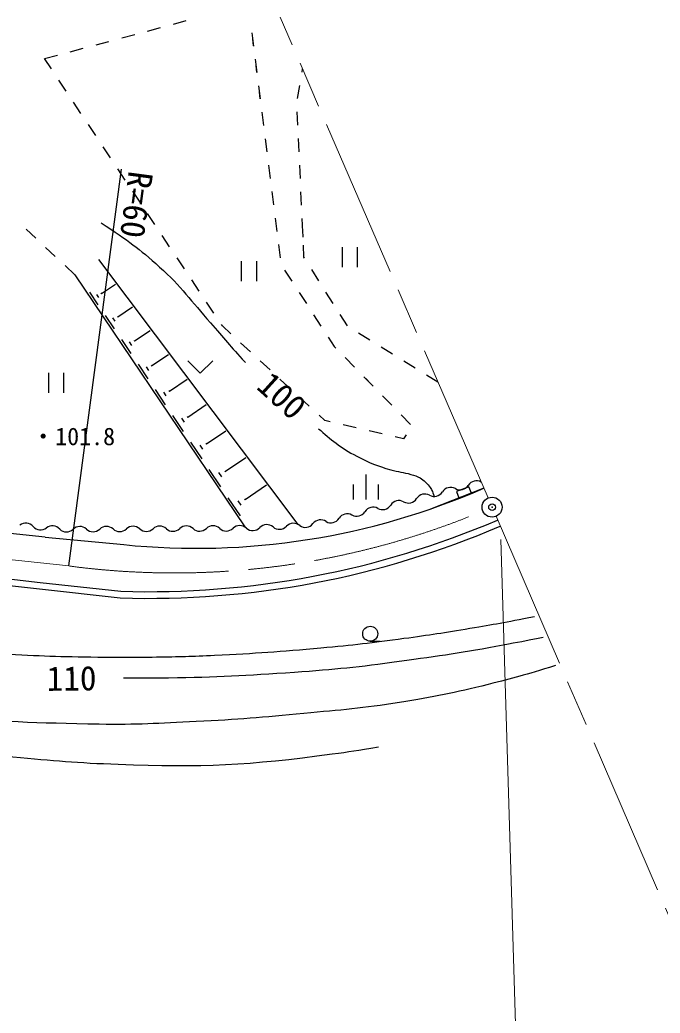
# Model space of a CAD drawing. Units: millimetres, scale not verified. Extents: x 40000 to 680000, y 20000 to 380000.
# Drawn here: x 524724 to 572725, y 244765 to 319198 of the extents above; entities that cross this region are included whole.
import ezdxf
from ezdxf.enums import TextEntityAlignment as Align

# ---------------------------------------------------------------- set-up
doc = ezdxf.new("R2010")
doc.units = ezdxf.units.MM
doc.header["$LTSCALE"] = 1000
doc.header["$PDMODE"] = 32
doc.header["$PDSIZE"] = 500
doc.linetypes.add('CHAIN', pattern=[18.5, 12, -1.5, 3.5, -1.5])
for name, color, linetype, lineweight in [('M-BGD', 7, 'Continuous', 25), ('M-BMK', 2, 'CHAIN', 13), ('M-BMK-SRVR', 3, 'Continuous', 25), ('M-STR-HTXT', 7, 'Continuous', 13)]:
    doc.layers.add(name, color=color, linetype=linetype, lineweight=lineweight)
doc.layers.add('M-OTRS', color=6, linetype='Continuous')
doc.styles.add('ＭＳ ゴシック', font='')
doc.styles.get('ＭＳ ゴシック').set_extended_font_data('MS Gothic')

msp = doc.modelspace()

# ---------------------------------------------------------------- linework, layer by layer
at = {"layer": 'M-BGD'}
for p, q in [((534301, 318363), (535267, 318623)), ((536233, 318882), (537199, 319141)), ((532370, 317845), (533336, 318104)), ((542127, 318231), (542251, 317239)), ((530438, 317327), (531404, 317586)), ((542250, 317248), (542188, 317745)), ((526575, 316290), (527541, 316549)), ((528506, 316808), (529472, 317067)), ((527087, 315520), (526575, 316290)), ((542375, 316247), (542498, 315254)), ((542497, 315264), (542435, 315760)), ((545877, 315275), (545919, 315516)), ((528195, 313856), (527641, 314688)), ((542622, 314262), (542746, 313270)), ((545533, 313305), (545705, 314290)), ((542745, 313279), (542683, 313775)), ((529303, 312191), (528749, 313023)), ((542870, 312278), (542994, 311285)), ((545572, 311311), (545526, 312310)), ((530412, 310526), (529858, 311358)), ((531520, 308861), (530966, 309693)), ((543118, 310293), (543241, 309301)), ((545662, 309313), (545617, 310312)), ((543365, 308308), (543489, 307316)), ((545753, 307315), (545708, 308314)), ((528402, 278272), (532351, 308011)), ((532628, 307196), (532074, 308029)), ((533736, 305531), (533182, 306364)), ((543613, 306324), (543737, 305331)), ((545844, 305317), (545798, 306316)), ((534845, 303866), (534290, 304699)), ((543861, 304339), (543984, 303347)), ((545934, 303319), (545889, 304318)), ((525919, 302827), (525188, 303509)), ((535953, 302201), (535399, 303034)), ((545953, 302903), (545931, 303403)), ((544108, 302354), (544232, 301362)), ((546021, 301405), (545980, 302320)), ((527382, 301464), (526651, 302145)), ((548878, 302155), (548878, 300655)), ((550003, 302155), (550003, 300655)), ((528845, 300100), (528114, 300782)), ((530626, 301241), (545572, 281388)), ((537061, 300537), (536507, 301369)), ((541328, 301111), (541328, 299611)), ((542453, 301111), (542453, 299611)), ((546066, 301334), (546021, 301405)), ((528845, 300100), (541586, 281196)), ((544570, 300448), (545115, 299609)), ((547136, 299644), (546601, 300489)), ((530847, 298701), (531886, 299401)), ((538169, 298872), (537615, 299704)), ((530600, 297854), (529969, 298791)), ((530645, 298395), (530487, 298629)), ((530867, 298672), (530827, 298731)), ((545660, 298771), (546204, 297932)), ((548206, 297955), (547671, 298799)), ((539277, 297207), (538723, 298039)), ((531814, 296053), (531151, 297037)), ((532073, 296943), (533176, 297687)), ((546749, 297093), (547293, 296255)), ((549276, 296265), (548741, 297110)), ((531861, 296621), (531695, 296867)), ((532094, 296912), (532052, 296974)), ((539909, 296259), (539832, 296374)), ((540541, 295674), (539909, 296259)), ((533331, 295139), (534501, 295927)), ((550955, 295193), (550103, 295716)), ((533060, 294205), (532364, 295237)), ((533109, 294801), (532935, 295059)), ((533353, 295106), (533310, 295171)), ((542010, 294317), (541275, 294996)), ((547838, 295416), (548283, 294730)), ((534623, 293286), (535861, 294121)), ((548283, 294730), (548411, 294600)), ((552660, 294147), (551807, 294670)), ((534339, 292307), (533609, 293390)), ((534646, 293252), (534600, 293320)), ((537311, 293648), (538248, 292710)), ((539186, 293648), (538248, 292710)), ((543479, 292960), (542744, 293638)), ((549111, 293886), (549811, 293171)), ((554364, 293101), (553512, 293624)), ((526880, 292748), (526880, 291248)), ((528005, 292748), (528005, 291248)), ((534390, 292932), (534207, 293203)), ((556069, 292055), (555217, 292578)), ((535949, 291385), (537257, 292266)), ((544948, 291603), (544213, 292281)), ((544683, 291848), (545050, 291508)), ((550510, 292457), (551210, 291743)), ((551002, 291955), (550652, 292312)), ((535651, 290360), (534887, 291493)), ((535705, 291014), (535514, 291297)), ((535973, 291349), (535925, 291420)), ((537311, 289433), (538691, 290363)), ((546417, 290245), (545682, 290924)), ((551910, 291029), (552610, 290314)), ((536999, 288360), (536200, 289546)), ((547577, 289173), (547151, 289567)), ((553310, 289600), (554010, 288886)), ((537055, 289045), (536855, 289341)), ((537335, 289395), (537286, 289470)), ((547986, 289078), (547577, 289173)), ((549935, 288626), (548961, 288852)), ((538708, 287429), (540162, 288409)), ((551883, 288174), (550909, 288400)), ((553691, 288091), (553486, 287802)), ((538382, 286308), (537547, 287547)), ((538440, 287023), (538232, 287333)), ((538734, 287390), (538682, 287468)), ((553486, 287802), (552857, 287948)), ((540142, 285372), (541672, 286403)), ((539802, 284201), (538929, 285496)), ((539863, 284948), (539645, 285272)), ((540169, 285332), (540115, 285412)), ((550685, 283255), (550686, 285130)), ((541615, 283261), (543222, 284344)), ((549748, 283255), (549748, 284380)), ((551623, 283255), (551623, 284380)), ((559509, 284105), (555503, 282542)), ((558395, 284207), (557464, 283843)), ((557464, 283843), (557645, 283378)), ((558577, 283741), (558395, 284207)), ((541259, 282039), (540349, 283390)), ((541323, 282819), (541095, 283156)), ((541643, 283218), (541586, 283303)), ((526623, 280426), (516676, 281452)), ((526623, 280426), (532513, 279874)), ((516267, 277674), (526204, 276549)), ((516314, 278172), (526259, 277045)), ((526259, 277045), (532287, 276381)), ((526204, 276549), (532252, 275882)), ((550990, 272633), (551740, 272633))]:
    msp.add_line(p, q, dxfattribs=at)
msp.add_circle((550990, 273195), 562, dxfattribs=at)
for centre, radius, start, end in [((558955, 283931), 725, 60.69766, 147.90329), ((537943, 333466), 53867, 264.21458, 293.6002), ((555079, 282943), 725, 60.69766, 147.90329), ((555789, 284208), 725, 240.69766, 327.90329), ((557017, 283437), 725, 60.69766, 147.90329), ((557727, 284702), 725, 240.69766, 327.90329), ((553141, 282449), 725, 60.69766, 147.90329), ((553851, 283714), 725, 240.69766, 327.90329), ((549265, 281461), 725, 60.69766, 147.90329), ((549975, 282726), 725, 240.69766, 327.90329), ((551203, 281955), 725, 60.69766, 147.90329), ((551913, 283220), 725, 240.69766, 327.90329), ((525170, 280749), 725, 40.69913, 127.90477), ((534381, 342751), 66403, 268.19289, 293.20233), ((543233, 280651), 725, 49.18201, 136.38765), ((545231, 280748), 725, 49.18201, 136.38765), ((546120, 281891), 725, 235.09892, 322.30456), ((547267, 281005), 725, 55.09892, 142.30456), ((548037, 282232), 725, 240.69766, 327.90329), ((526269, 281694), 725, 220.69913, 307.90477), ((527160, 280550), 725, 40.69913, 127.90477), ((528207, 281551), 725, 226.72227, 313.92791), ((529213, 280507), 725, 46.72227, 133.92791), ((530207, 281562), 725, 226.72227, 313.92791), ((531213, 280518), 725, 46.72227, 133.92791), ((532207, 281574), 725, 226.72227, 313.92791), ((534381, 342751), 66903, 268.17611, 293.20233), ((533213, 280529), 725, 46.72227, 133.92791), ((534207, 281585), 725, 226.72227, 313.92791), ((535213, 280541), 725, 46.72227, 133.92791), ((536207, 281596), 725, 226.72227, 313.92791), ((537213, 280552), 725, 46.72227, 133.92791), ((538207, 281608), 725, 226.72227, 313.92791), ((539213, 280563), 725, 46.72227, 133.92791), ((540207, 281619), 725, 226.72227, 313.92791), ((541213, 280575), 725, 46.72227, 133.92791), ((542184, 281651), 725, 229.18201, 316.38765), ((544181, 281748), 725, 229.18201, 316.38765)]:
    msp.add_arc(centre, radius, start, end, dxfattribs=at)
for points, knots in [([(530808, 303987), (532920, 302584), (533611, 302120), (535204, 300677), (536842, 299194), (537546, 298147), (539017, 296499), (540028, 295367), (540532, 294677), (541580, 293581), (541601, 293560), (541621, 293538), (541641, 293517)], [0, 0, 0, 0, 1, 1, 1, 2, 2, 2, 3, 3, 3, 4, 4, 4, 4]), ([(547110, 288563), (548037, 287763), (548735, 287143), (549993, 286494), (550944, 286004), (551509, 285774), (552537, 285481), (553115, 285315), (553461, 285307), (554037, 285136), (554317, 285052), (554491, 285028), (554736, 284868), (555037, 284671), (555196, 284529), (555415, 284243), (555617, 283980), (555626, 283954), (555793, 283483)], [0, 0, 0, 0, 1, 1, 1, 2, 2, 2, 3, 3, 3, 4, 4, 4, 5, 5, 5, 6, 6, 6, 6]), ([(563307, 274464), (560974, 274012), (560362, 273894), (558465, 273576), (556538, 273253), (555456, 273088), (553519, 272828), (551096, 272502), (549735, 272333), (547300, 272114), (544190, 271834), (542444, 271711), (539325, 271561), (537620, 271479), (536664, 271457), (534958, 271430), (533240, 271403), (532277, 271392), (530559, 271420), (527764, 271466), (526198, 271502), (523408, 271666), (520773, 271821), (519298, 271936), (516671, 272197), (514296, 272432), (512968, 272590), (510605, 272924), (508181, 273266), (506826, 273483), (504415, 273913), (502213, 274306), (501002, 274652), (498794, 275006), (496086, 275439), (494550, 275562), (491823, 275851), (489415, 276106), (488066, 276264), (485649, 276393), (483122, 276528), (481703, 276531), (479173, 276546), (475390, 276570), (473269, 276546), (469487, 276418), (466456, 276316), (464763, 276143), (461733, 276007), (459966, 275928), (458976, 275798), (457208, 275852), (455838, 275894), (455031, 275941), (453746, 276417), (453170, 276630), (452932, 276931), (452472, 277339), (452130, 277642), (451953, 277846), (451734, 278248), (451586, 278522), (451596, 278490), (451437, 278989)], [0, 0, 0, 0, 1, 1, 1, 2, 2, 2, 3, 3, 3, 4, 4, 4, 5, 5, 5, 6, 6, 6, 7, 7, 7, 8, 8, 8, 9, 9, 9, 10, 10, 10, 11, 11, 11, 12, 12, 12, 13, 13, 13, 14, 14, 14, 15, 15, 15, 16, 16, 16, 17, 17, 17, 18, 18, 18, 19, 19, 19, 20, 20, 20, 21, 21, 21, 21]), ([(564868, 270804), (562482, 270074), (561810, 269885), (559825, 269390), (557259, 268751), (555800, 268473), (553191, 268046), (550410, 267592), (548829, 267490), (546023, 267223), (542874, 266924), (541108, 266761), (537948, 266612), (535110, 266479), (533518, 266362), (530678, 266414), (525923, 266503), (523249, 266562), (518519, 267053), (515318, 267385), (513528, 267625), (510357, 268171), (506304, 268869), (504082, 269527), (500022, 270179), (497398, 270600), (495911, 270747), (493260, 270941), (489500, 271216), (487378, 271029), (483608, 270977), (481509, 270949), (480334, 270857), (478236, 270764), (475290, 270633), (473637, 270605), (470696, 270383), (467449, 270139), (465642, 269874), (462397, 269600), (458773, 269294), (456748, 268981), (453112, 268898), (450337, 268835), (448781, 268964), (446006, 269065), (443010, 269175), (441311, 269029), (438338, 269421), (435756, 269762), (434376, 270324), (431829, 270866), (429581, 271344), (428326, 271643), (426062, 272044), (423647, 272471), (422287, 272677), (419851, 272963), (417325, 273260), (415903, 273389), (413365, 273546), (410652, 273714), (409127, 273742), (406409, 273749), (404426, 273754), (403310, 273791), (401335, 273623), (399441, 273462), (398388, 273281), (396507, 273009), (395079, 272802), (394275, 272165), (392858, 272435), (392068, 272586), (391807, 273127), (391084, 273478), (390122, 273945), (389531, 274131), (388478, 274317), (388051, 274393), (387945, 274405), (387378, 274468)], [0, 0, 0, 0, 1, 1, 1, 2, 2, 2, 3, 3, 3, 4, 4, 4, 5, 5, 5, 6, 6, 6, 7, 7, 7, 8, 8, 8, 9, 9, 9, 10, 10, 10, 11, 11, 11, 12, 12, 12, 13, 13, 13, 14, 14, 14, 15, 15, 15, 16, 16, 16, 17, 17, 17, 18, 18, 18, 19, 19, 19, 20, 20, 20, 21, 21, 21, 22, 22, 22, 23, 23, 23, 24, 24, 24, 25, 25, 25, 26, 26, 26, 27, 27, 27, 27]), ([(551599, 264694), (549973, 264391), (549491, 264351), (548135, 264165), (541923, 263313), (538367, 263158), (532101, 263390), (529011, 263504), (527283, 263655), (524206, 263957), (518888, 264479), (515894, 264688), (510612, 265497), (506781, 266083), (504681, 266690), (500847, 267266), (496660, 267895), (494292, 268128), (490067, 268397), (487020, 268591), (485303, 268489), (482251, 268435), (476877, 268340), (473877, 268000), (468513, 267669), (465593, 267488), (463958, 267364), (461039, 267159), (459154, 267027), (458103, 266837), (456214, 266812), (451678, 266752), (449122, 266729), (444606, 267160), (440447, 267557), (438155, 268101), (434028, 268751), (431210, 269194), (429643, 269518), (426820, 269928), (422529, 270550), (420124, 270928), (415802, 271271), (411616, 271604), (409256, 271915), (405062, 271720), (402962, 271622), (401716, 271792), (399706, 271175), (398959, 270945), (398545, 270765), (397883, 270349), (397299, 269982), (397002, 269728), (396473, 269284), (395950, 268846), (395870, 268208), (395198, 268091), (394374, 267947), (393991, 268601), (393275, 269033), (392456, 269526), (392107, 269964), (391310, 270491), (390544, 270997), (390091, 271246), (389277, 271670), (388482, 272084), (388013, 272269), (387179, 272597), (385569, 273230), (383471, 273640), (382903, 273751)], [0, 0, 0, 0, 1, 1, 1, 2, 2, 2, 3, 3, 3, 4, 4, 4, 5, 5, 5, 6, 6, 6, 7, 7, 7, 8, 8, 8, 9, 9, 9, 10, 10, 10, 11, 11, 11, 12, 12, 12, 13, 13, 13, 14, 14, 14, 15, 15, 15, 16, 16, 16, 17, 17, 17, 18, 18, 18, 19, 19, 19, 20, 20, 20, 21, 21, 21, 22, 22, 22, 23, 23, 23, 24, 24, 24, 24]), ([(532494, 269898), (533587, 269887), (534517, 269868), (535858, 269892), (539554, 269957), (541624, 270064), (545311, 270320), (548390, 270535), (550112, 270714), (553169, 271135), (556218, 271555), (557928, 271796), (560954, 272360), (562128, 272579), (562512, 272647), (563955, 272946)], [0, 0, 0, 0, 1, 1, 1, 2, 2, 2, 3, 3, 3, 4, 4, 4, 5, 5, 5, 5])]:
    msp.add_open_spline(points, degree=3, knots=knots, dxfattribs=at)
at = {"layer": 'M-BMK'}
for p, q in [((559826, 283370), (544242, 319394)), ((560422, 281994), (576006, 245970)), ((505535, 280747), (528402, 278272))]:
    msp.add_line(p, q, dxfattribs=at)
msp.add_arc((536301, 337750), 60000, 262.43489, 292.6778, dxfattribs=at)
at = {"layer": 'M-BMK-SRVR'}
msp.add_circle((560124, 282682), 750, dxfattribs=at)
msp.add_point((560124, 282682), dxfattribs=at)
at = {"layer": 'M-OTRS'}
msp.add_point((560124, 282682), dxfattribs=at)
at = {"layer": 'M-STR-HTXT'}
msp.add_line((560770, 280260), (562036, 239279), dxfattribs=at)

# ---------------------------------------------------------------- texts
at = {"layer": 'M-BGD', "style": 'ＭＳ ゴシック'}
msp.add_text('R=60', height=1833, rotation=262.435, dxfattribs=at).set_placement((532351, 308011), align=Align.BOTTOM_LEFT)
for s, rotation, p in [('100', 317.823, (544375, 291040)), ('110', 0.699, (528600, 269851))]:
    msp.add_text(s, height=1833, rotation=rotation, dxfattribs=at).set_placement(p, align=Align.MIDDLE_CENTER)
msp.add_text('・101.8', height=1320, dxfattribs=at).set_placement((525573, 287984), align=Align.MIDDLE_LEFT)

doc.saveas('drawing.dxf')
